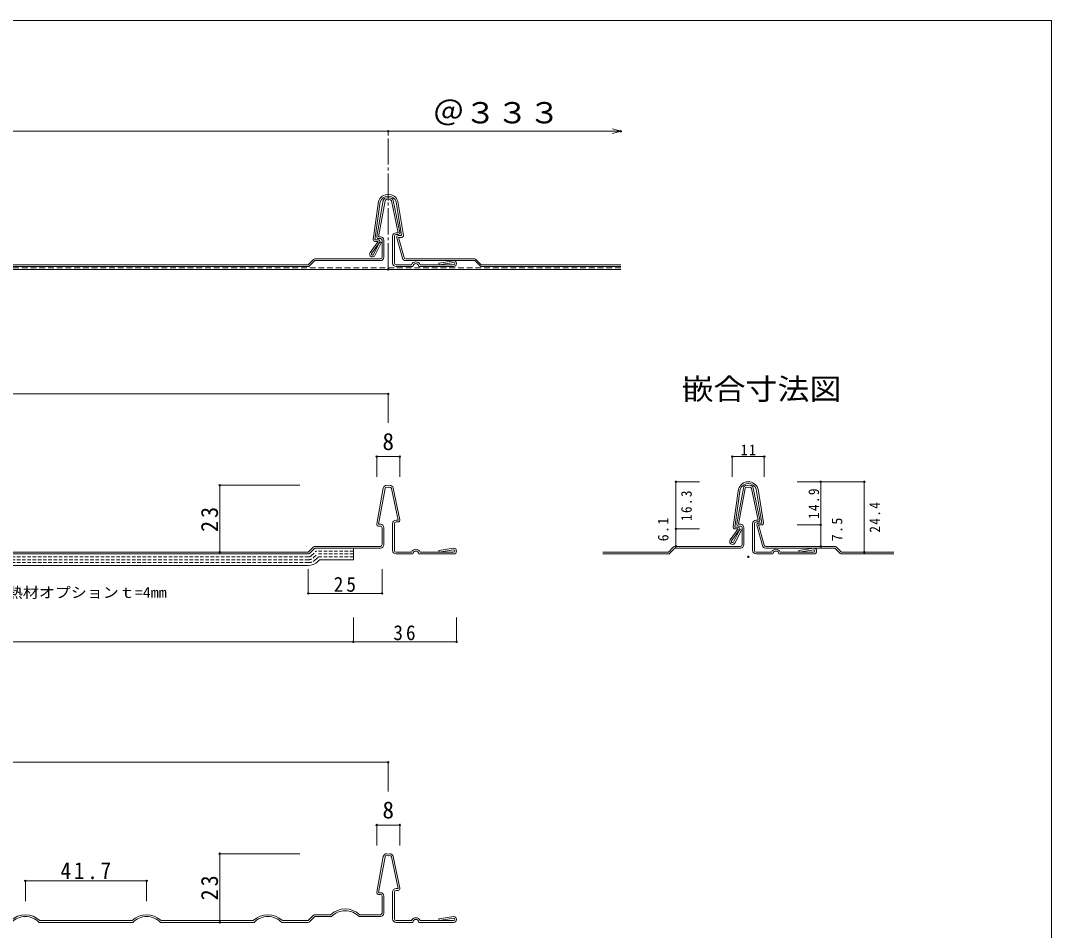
# Model space of a CAD drawing. Units: millimetres on the paper. Extents: x -393 to 395, y -365 to 275.
# Drawn here: x 40.8 to 395.3, y -37.9 to 274.8 of the extents above; entities that cross this region are included whole.
import ezdxf
from ezdxf.enums import TextEntityAlignment as Align

# ---------------------------------------------------------------- set-up
doc = ezdxf.new("R2010")
doc.units = ezdxf.units.MM
doc.header["$PDMODE"] = 32
doc.header["$PDSIZE"] = 0.5
for name, pattern in [('CHAIN2', [12, 9, -1, 1, -1]), ('DASHED1', [1.8, 1.2, -0.6]), ('DASHED2', [3, 2, -1])]:
    doc.linetypes.add(name, pattern=pattern)
doc.layers.add('0-0_00', color=7, linetype='Continuous', lineweight=9)
doc.layers.add('F-7', color=4, linetype='Continuous', lineweight=5)
doc.styles.add('ＭＳ ゴシック', font='')
doc.styles.get('ＭＳ ゴシック').set_extended_font_data('MS Gothic')

msp = doc.modelspace()

# ---------------------------------------------------------------- linework, layer by layer
at = {"layer": '0-0_00', "color": 4, "lineweight": 5}
for p, q in [((247.248, 236.798), (244.35, 237.574)), ((247.248, 236.798), (244.35, 236.022)), ((-165.752, 146.522), (167.248, 146.522)), ((167.248, 136.522), (167.248, 146.522)), ((171.223, 117.959), (171.223, 124.959)), ((285.584, 124.959), (296.584, 124.959)), ((285.584, 117.959), (285.584, 124.959)), ((296.584, 117.959), (296.584, 124.959)), ((109.286, 91.511), (109.286, 115.311)), ((136.9, 115.111), (109.286, 115.111)), ((109.286, 92.111), (109.286, 115.111)), ((307.836, 116.311), (315.984, 116.311)), ((315.984, 94.111), (315.984, 116.311)), ((315.984, 116.311), (330.984, 116.311)), ((330.984, 92.111), (330.984, 116.311)), ((266.184, 100.111), (274.333, 100.111)), ((307.836, 101.511), (315.984, 101.511)), ((139.748, 86.245), (139.748, 77.929)), ((165.148, 86.245), (165.148, 77.929)), ((165.148, 77.929), (139.748, 77.929)), ((155.248, 69.613), (155.248, 61.297)), ((190.748, 69.613), (190.748, 61.297)), ((155.248, 61.297), (190.748, 61.297)), ((-165.752, 19.89), (167.248, 19.89)), ((167.248, 9.89), (167.248, 19.89)), ((171.223, -8.673), (171.223, -1.673)), ((136.9, -11.521), (109.286, -11.521)), ((109.286, -35.121), (109.286, -11.521)), ((42.448, -20.873), (84.148, -20.873)), ((42.448, -27.873), (42.448, -20.873)), ((84.148, -27.873), (84.148, -20.873))]:
    msp.add_line(p, q, dxfattribs=at)
at = {"layer": '0-0_00', "linetype": 'CHAIN2'}
msp.add_line((167.248, 189.316), (167.248, 236.798), dxfattribs=at)
at = {"layer": '0-0_00'}
for p, q in [((163.274, 200.638), (165.549, 212.961)), ((163.864, 200.53), (166.139, 212.852)), ((167.248, 213.142), (166.654, 213.312)), ((167.248, 213.766), (166.724, 213.916)), ((167.248, 213.766), (167.773, 213.916)), ((167.248, 213.142), (167.842, 213.312)), ((170.635, 201.916), (168.36, 212.839)), ((171.223, 202.038), (168.947, 212.961)), ((163.907, 212.659), (162.037, 199.601)), ((164.494, 212.524), (162.631, 199.516)), ((170.003, 212.524), (171.865, 200.916)), ((172.458, 201.011), (170.595, 212.619)), ((163.758, 198.916), (161.033, 195.129)), ((164.245, 198.566), (161.52, 194.778)), ((162.116, 194.349), (164.336, 198.755)), ((163.758, 199.516), (162.631, 199.516)), ((162.631, 198.916), (163.758, 198.916)), ((163.861, 200.516), (164.548, 200.516)), ((163.861, 199.916), (164.548, 199.916)), ((164.872, 198.485), (164.336, 198.755)), ((165.148, 193.516), (165.148, 199.316)), ((165.748, 199.316), (165.748, 193.516)), ((168.748, 200.716), (168.748, 191.516)), ((169.348, 200.716), (169.348, 191.516)), ((170.635, 201.916), (169.948, 201.916)), ((170.635, 201.316), (169.948, 201.316)), ((170.161, 200.155), (172.103, 193.194)), ((170.739, 200.916), (171.865, 200.916)), ((171.865, 200.316), (170.739, 200.316)), ((172.681, 193.355), (170.739, 200.316)), ((162.636, 194.048), (164.872, 198.485)), ((141.572, 192.741), (139.748, 190.916)), ((140.172, 190.492), (141.997, 192.316)), ((164.548, 192.916), (141.997, 192.916)), ((164.548, 192.316), (141.997, 192.316)), ((173.259, 192.916), (197, 192.916)), ((173.259, 192.316), (197, 192.316)), ((184.653, 191.509), (189.653, 192.309)), ((184.653, 191.509), (184.748, 190.916)), ((184.748, 190.916), (189.748, 191.716)), ((198.824, 190.492), (197, 192.316)), ((197.424, 192.741), (199.248, 190.916)), ((247.248, 189.316), (-245.752, 189.316)), ((0.748, 190.916), (139.748, 190.916)), ((139.748, 190.316), (0.748, 190.316)), ((169.948, 190.916), (175.248, 190.916)), ((169.948, 190.316), (175.724, 190.316)), ((177.773, 190.316), (189.748, 190.316)), ((178.248, 190.916), (189.748, 190.916)), ((199.248, 190.916), (247.248, 190.916)), ((247.248, 190.316), (199.248, 190.316)), ((287.743, 113.854), (285.873, 100.796)), ((288.33, 113.719), (286.467, 100.711)), ((287.11, 101.833), (289.385, 114.156)), ((287.7, 101.725), (289.975, 114.047)), ((291.084, 114.337), (290.49, 114.507)), ((291.084, 114.961), (290.56, 115.111)), ((291.084, 114.961), (291.608, 115.111)), ((291.084, 114.337), (291.678, 114.507)), ((294.471, 103.111), (292.196, 114.034)), ((295.059, 103.233), (292.783, 114.156)), ((293.838, 113.718), (295.701, 102.111)), ((296.293, 102.206), (294.431, 113.813)), ((294.471, 103.111), (293.784, 103.111)), ((287.594, 100.111), (284.869, 96.324)), ((288.081, 99.761), (285.356, 95.973)), ((285.952, 95.544), (288.172, 99.95)), ((287.594, 100.711), (286.467, 100.711)), ((286.467, 100.111), (287.594, 100.111)), ((286.472, 95.243), (288.708, 99.68)), ((287.697, 101.711), (288.384, 101.711)), ((287.697, 101.111), (288.384, 101.111)), ((288.708, 99.68), (288.172, 99.95)), ((288.984, 94.711), (288.984, 100.511)), ((289.584, 100.511), (289.584, 94.711)), ((292.584, 101.911), (292.584, 92.711)), ((293.184, 101.911), (293.184, 92.711)), ((294.471, 102.511), (293.784, 102.511)), ((293.996, 101.35), (295.939, 94.389)), ((294.574, 102.111), (295.701, 102.111)), ((295.701, 101.511), (294.574, 101.511)), ((296.517, 94.55), (294.574, 101.511)), ((155.248, 93.511), (155.248, 89.511)), ((265.408, 93.935), (263.584, 92.111)), ((264.008, 91.687), (265.833, 93.511)), ((288.384, 94.111), (265.833, 94.111)), ((288.384, 93.511), (265.833, 93.511)), ((297.095, 94.111), (320.836, 94.111)), ((297.095, 93.511), (320.836, 93.511)), ((308.489, 92.703), (313.489, 93.504)), ((308.489, 92.703), (308.584, 92.111)), ((308.584, 92.111), (313.584, 92.911)), ((322.66, 91.687), (320.836, 93.511)), ((321.26, 93.935), (323.084, 92.111)), ((143.001, 88.859), (143.654, 89.511)), ((155.248, 89.511), (143.654, 89.511)), ((241.084, 92.111), (263.584, 92.111)), ((263.584, 91.511), (241.084, 91.511)), ((293.784, 92.111), (299.084, 92.111)), ((293.784, 91.511), (299.559, 91.511)), ((301.609, 91.511), (313.584, 91.511)), ((302.084, 92.111), (313.584, 92.111)), ((323.084, 92.111), (341.084, 92.111)), ((341.084, 91.511), (323.084, 91.511)), ((139.748, 87.511), (0.748, 87.511))]:
    msp.add_line(p, q, dxfattribs=at)
at = {"layer": '0-0_00', "linetype": 'DASHED2'}
msp.add_line((247.248, 189.816), (-245.752, 189.816), dxfattribs=at)
at = {"layer": '0-0_00', "color": 3}
for p, q in [((163.274, 101.833), (165.549, 114.156)), ((163.864, 101.725), (166.139, 114.047)), ((167.248, 114.337), (166.654, 114.507)), ((167.248, 114.961), (166.724, 115.111)), ((167.248, 114.961), (167.773, 115.111)), ((167.248, 114.337), (167.842, 114.507)), ((170.635, 103.111), (168.36, 114.033)), ((171.223, 103.234), (168.947, 114.156)), ((170.635, 103.111), (169.948, 103.111)), ((163.861, 101.711), (164.548, 101.711)), ((163.861, 101.111), (164.548, 101.111)), ((165.148, 94.711), (165.148, 100.511)), ((165.748, 100.511), (165.748, 94.711)), ((168.748, 101.911), (168.748, 92.711)), ((169.348, 101.911), (169.348, 92.711)), ((170.635, 102.511), (169.948, 102.511)), ((141.572, 93.935), (139.748, 92.111)), ((140.172, 91.687), (141.997, 93.511)), ((164.548, 94.111), (141.997, 94.111)), ((164.548, 93.511), (141.997, 93.511)), ((184.653, 92.704), (189.653, 93.504)), ((184.653, 92.704), (184.748, 92.111)), ((184.748, 92.111), (189.748, 92.911)), ((0.748, 92.111), (139.748, 92.111)), ((139.748, 91.511), (0.748, 91.511)), ((169.948, 92.111), (175.248, 92.111)), ((169.948, 91.511), (175.724, 91.511)), ((177.773, 91.511), (189.748, 91.511)), ((178.248, 92.111), (189.748, 92.111)), ((163.274, -24.799), (165.549, -12.476)), ((163.864, -24.907), (166.139, -12.585)), ((167.248, -12.295), (166.654, -12.125)), ((167.248, -11.671), (166.724, -11.521)), ((167.248, -11.671), (167.773, -11.521)), ((167.248, -12.295), (167.842, -12.125)), ((170.635, -23.521), (168.36, -12.599)), ((171.223, -23.399), (168.947, -12.476)), ((168.748, -24.721), (168.748, -33.921)), ((169.348, -24.721), (169.348, -33.921)), ((170.635, -23.521), (169.948, -23.521)), ((170.635, -24.121), (169.948, -24.121)), ((163.861, -24.921), (164.548, -24.921)), ((163.861, -25.521), (164.548, -25.521)), ((165.148, -31.921), (165.148, -26.121)), ((165.748, -26.121), (165.748, -31.921)), ((79.394, -35.121), (47.202, -35.121)), ((47.448, -34.521), (79.148, -34.521)), ((121.094, -35.121), (88.902, -35.121)), ((89.148, -34.521), (120.848, -34.521)), ((139.748, -35.121), (130.602, -35.121)), ((130.848, -34.521), (139.748, -34.521)), ((141.572, -32.697), (139.748, -34.521)), ((140.172, -34.945), (141.997, -33.121)), ((147.448, -32.521), (141.997, -32.521)), ((147.694, -33.121), (141.997, -33.121)), ((164.548, -33.121), (157.202, -33.121)), ((164.548, -32.521), (157.448, -32.521)), ((169.948, -34.521), (175.248, -34.521)), ((169.948, -35.121), (175.724, -35.121)), ((177.773, -35.121), (189.748, -35.121)), ((178.248, -34.521), (189.748, -34.521)), ((184.653, -33.928), (189.653, -33.128)), ((184.653, -33.928), (184.748, -34.521)), ((184.748, -34.521), (189.748, -33.721))]:
    msp.add_line(p, q, dxfattribs=at)
at = {"layer": '0-0_00', "linetype": 'DASHED1'}
for p, q in [((140.88, 90.98), (142.411, 92.511)), ((155.248, 92.511), (142.411, 92.511)), ((139.748, 90.511), (0.748, 90.511)), ((139.748, 89.511), (0.748, 89.511)), ((141.587, 90.273), (142.825, 91.511)), ((142.294, 89.566), (143.239, 90.511)), ((155.248, 91.511), (142.825, 91.511)), ((155.248, 90.511), (143.239, 90.511)), ((139.748, 88.511), (0.748, 88.511))]:
    msp.add_line(p, q, dxfattribs=at)
at = {"layer": '0-0_00', "color": 4, "lineweight": 5}
for points in [[(-245.752, 236.798), (-165.752, 236.798), (167.248, 236.798), (247.248, 236.798)], [(163.274, 117.959), (163.274, 124.959), (171.223, 124.959)], [(266.184, 94.111), (266.184, 116.311), (274.333, 116.311)], [(-159.741, 61.297), (-145.241, 61.297), (155.248, 61.297)], [(163.274, -8.673), (163.274, -1.673), (171.223, -1.673)]]:
    msp.add_lwpolyline(points, dxfattribs=at)
at = {"layer": '0-0_00'}
for centre, radius, start, end in [((167.248, 211.616), 3.5, 90, 162.6729), ((167.248, 211.616), 2.9, 90, 161.76564), ((166.724, 212.716), 1.2, 90.00473, 168.23355), ((166.724, 212.716), 0.6, 96.69601, 168.23355), ((167.248, 211.616), 3.5, 18.23343, 90), ((167.248, 211.616), 2.9, 18.23343, 90), ((167.772, 212.716), 1.2, 11.76645, 89.99527), ((167.772, 212.716), 0.6, 11.76645, 83.30399), ((162.631, 199.516), 0.6, 170.88225, 270), ((163.861, 200.516), 0.6, 168.23123, 270), ((163.758, 198.916), 0.6, 344.40523, 90), ((164.548, 199.316), 1.2, 0, 90), ((164.548, 199.316), 0.6, 0, 90), ((169.948, 200.716), 1.2, 90, 180), ((169.948, 200.716), 0.6, 90, 180), ((170.739, 200.316), 0.6, 90, 195.59477), ((170.635, 201.916), 0.6, 270, 11.76877), ((171.865, 200.916), 0.6, 270, 9.11775), ((161.818, 194.564), 0.967, 144.26996, 327.7356), ((141.997, 192.316), 0.6, 90, 135), ((161.818, 194.564), 0.367, 144.26996, 324.26996), ((164.548, 193.516), 0.6, 270, 0), ((164.548, 193.516), 1.2, 270, 0), ((169.948, 191.516), 1.2, 180, 270), ((169.948, 191.516), 0.6, 180, 270), ((173.259, 193.516), 1.2, 195.5925, 270), ((173.259, 193.516), 0.6, 195.5925, 270), ((176.748, 190.291), 1.625, 22.62007, 157.37993), ((189.748, 191.316), 1, 270, 90), ((189.748, 191.316), 0.4, 270, 90), ((197, 192.316), 0.6, 45, 90), ((139.748, 190.916), 0.6, 270, 315), ((176.748, 190.291), 1.025, 1.39877, 178.60123), ((199.248, 190.916), 0.6, 225, 270), ((291.084, 112.811), 3.5, 90, 162.6729), ((291.084, 112.811), 2.9, 90, 161.76564), ((290.56, 113.911), 1.2, 90.00356, 168.23355), ((290.56, 113.911), 0.6, 96.69836, 168.23355), ((291.084, 112.811), 3.5, 18.23343, 90), ((291.084, 112.811), 2.9, 18.23343, 90), ((291.608, 113.911), 1.2, 11.76645, 89.99644), ((291.608, 113.911), 0.6, 11.76645, 83.30399), ((293.784, 101.911), 1.2, 90, 180), ((294.471, 103.111), 0.6, 270, 11.76877), ((286.467, 100.711), 0.6, 170.88225, 270), ((287.697, 101.711), 0.6, 168.23123, 270), ((287.594, 100.111), 0.6, 344.40523, 90), ((288.384, 100.511), 1.2, 0, 90), ((288.384, 100.511), 0.6, 0, 90), ((293.784, 101.911), 0.6, 90, 180), ((294.574, 101.511), 0.6, 90, 195.59477), ((295.701, 102.111), 0.6, 270, 9.11775), ((285.654, 95.759), 0.967, 144.26996, 327.7356), ((285.654, 95.759), 0.367, 144.26996, 324.26996), ((265.833, 93.511), 0.6, 90, 135), ((288.384, 94.711), 0.6, 270, 0), ((288.384, 94.711), 1.2, 270, 0), ((293.784, 92.711), 1.2, 180, 270), ((293.784, 92.711), 0.6, 180, 270), ((297.095, 94.711), 1.2, 195.5925, 270), ((297.095, 94.711), 0.6, 195.5925, 270), ((300.584, 91.486), 1.625, 22.62007, 157.37993), ((300.584, 91.486), 1.025, 1.39877, 178.60123), ((313.584, 92.511), 1, 270, 90), ((313.584, 92.511), 0.4, 270, 90), ((313.584, 92.511), 0.4, 270, 90), ((313.584, 92.511), 0.4, 270, 90), ((320.836, 93.511), 0.6, 45, 90), ((139.748, 92.111), 4.6, 270, 315), ((263.584, 92.111), 0.6, 270, 315), ((323.084, 92.111), 0.6, 225, 270)]:
    msp.add_arc(centre, radius, start, end, dxfattribs=at)
at = {"layer": '0-0_00', "color": 3}
for centre, radius, start, end in [((166.724, 113.911), 1.2, 90.00473, 168.23355), ((166.724, 113.911), 0.6, 96.69601, 168.23355), ((167.772, 113.911), 1.2, 11.76645, 89.99527), ((167.772, 113.911), 0.6, 11.76645, 83.30399), ((169.948, 101.911), 1.2, 90, 180), ((170.635, 103.111), 0.6, 270, 11.76877), ((163.861, 101.711), 0.6, 168.23123, 270), ((164.548, 100.511), 1.2, 0, 90), ((164.548, 100.511), 0.6, 0, 90), ((169.948, 101.911), 0.6, 90, 180), ((141.997, 93.511), 0.6, 90, 135), ((164.548, 94.711), 0.6, 270, 0), ((164.548, 94.711), 1.2, 270, 0), ((169.948, 92.711), 1.2, 180, 270), ((169.948, 92.711), 0.6, 180, 270), ((176.748, 91.486), 1.625, 22.62007, 157.37993), ((176.748, 91.486), 1.025, 1.39877, 178.60123), ((189.748, 92.511), 1, 270, 90), ((189.748, 92.511), 0.4, 270, 90), ((139.748, 92.111), 0.6, 270, 315), ((166.724, -12.721), 1.2, 90.00473, 168.23355), ((166.724, -12.721), 0.6, 96.69601, 168.23355), ((167.772, -12.721), 1.2, 11.76645, 89.99527), ((167.772, -12.721), 0.6, 11.76645, 83.30399), ((163.861, -24.921), 0.6, 168.23123, 270), ((169.948, -24.721), 1.2, 90, 180), ((169.948, -24.721), 0.6, 90, 180), ((170.635, -23.521), 0.6, 270, 11.76877), ((164.548, -26.121), 1.2, 0, 90), ((164.548, -26.121), 0.6, 0, 90), ((152.448, -37.771), 7.25, 46.39767, 133.60233), ((152.448, -37.771), 6.65, 44.36714, 135.63286), ((42.448, -39.771), 7.25, 46.39725, 133.60275), ((42.448, -39.771), 6.65, 44.36714, 135.63286), ((84.148, -39.771), 7.25, 46.39725, 133.60275), ((84.148, -39.771), 6.65, 44.36714, 135.63286), ((125.848, -39.771), 7.25, 46.39725, 133.60275), ((125.848, -39.771), 6.65, 44.36714, 135.63286), ((139.748, -34.521), 0.6, 270, 315), ((141.997, -33.121), 0.6, 90, 135), ((164.548, -31.921), 0.6, 270, 0), ((164.548, -31.921), 1.2, 270, 0), ((169.948, -33.921), 1.2, 180, 270), ((169.948, -33.921), 0.6, 180, 270), ((176.748, -35.146), 1.625, 22.62007, 157.37993), ((176.748, -35.146), 1.025, 1.39877, 178.60123), ((189.748, -34.121), 1, 270, 90), ((189.748, -34.121), 0.4, 270, 90)]:
    msp.add_arc(centre, radius, start, end, dxfattribs=at)
at = {"layer": '0-0_00', "linetype": 'DASHED1'}
for radius in [1.6, 2.6, 3.6]:
    msp.add_arc((139.748, 92.111), radius, 270, 315, dxfattribs=at)
at = {"layer": '0-0_00', "color": 4}
for p in [(167.248, 236.798), (247.248, 236.798), (167.248, 189.316), (167.248, 146.522), (163.274, 124.959), (171.223, 124.959), (285.584, 124.959), (296.584, 124.959), (109.286, 115.111), (330.984, 116.311), (109.286, 92.111), (330.984, 92.111), (291.084, 90.511), (139.748, 77.929), (165.148, 77.929), (155.248, 61.297), (190.748, 61.297), (167.248, 19.89), (163.274, -1.673), (171.223, -1.673), (109.286, -11.521), (42.448, -20.873), (84.148, -20.873), (109.286, -35.121)]:
    msp.add_point(p, dxfattribs=at)
at = {"layer": '0-0_00'}
for p in [(266.184, 116.311), (315.984, 116.311), (266.184, 100.111), (315.984, 101.511), (266.184, 94.111), (315.984, 94.111)]:
    msp.add_point(p, dxfattribs=at)
at = {"layer": 'F-7', "color": 2, "lineweight": 9}
for p in [(-393.121, 274.82), (395.323, -285.183)]:
    msp.add_line(p, (395.323, 274.82), dxfattribs=at)

# ---------------------------------------------------------------- texts
at = {"layer": '0-0_00', "color": 3, "style": 'ＭＳ ゴシック', "width": 1.1}
for s, height, p in [('＠３３３', 7.331, (182.498, 237.298)), ('嵌合寸法図', 7.331, (268.11, 142.331)), ('裏貼断熱材オプションｔ=4mm', 3.666, (19.576, 75.323))]:
    msp.add_text(s, height=height, dxfattribs=at).set_placement(p, align=Align.BOTTOM_LEFT)
at = {"layer": '0-0_00', "color": 3, "style": 'ＭＳ ゴシック'}
for p in [(165.248, 125.459), (165.248, -1.173)]:
    msp.add_text('8', height=5.865, dxfattribs=at).set_placement(p, align=Align.BOTTOM_LEFT)
at = {"layer": '0-0_00', "color": 3, "attachment_point": 7, "style": 'ＭＳ ゴシック'}
for s, insert, char_height in [('\\T1.21;\\W0.95;11', (288.459, 125.459), 3.666), ('\\T1.31;\\W0.95;25', (148.498, 78.429), 5.132), ('\\T1.31;\\W0.95;36', (168.998, 61.797), 5.132), ('\\T1.28;\\W0.9;41.7', (54.548, -20.373), 5.865)]:
    msp.add_mtext(s, dxfattribs=dict(at, insert=insert, char_height=char_height))
at = {"layer": '0-0_00', "color": 3, "attachment_point": 7, "rotation": 90, "style": 'ＭＳ ゴシック'}
for s, insert, char_height in [('\\T1.22;\\W0.9;14.9', (315.484, 103.536), 3.666), ('\\T1.22;\\W0.9;16.3', (271.684, 102.836), 3.666), ('\\T1.27;\\W0.95;23', (108.786, 99.061), 5.865), ('\\T1.22;\\W0.9;24.4', (336.484, 98.836), 3.666), ('\\T1.21;\\W0.95;6.1', (263.684, 95.861), 3.666), ('\\T1.21;\\W0.95;7.5', (323.484, 95.861), 3.666), ('\\T1.27;\\W0.95;23', (108.786, -27.571), 5.865)]:
    msp.add_mtext(s, dxfattribs=dict(at, insert=insert, char_height=char_height))

doc.saveas('drawing.dxf')
